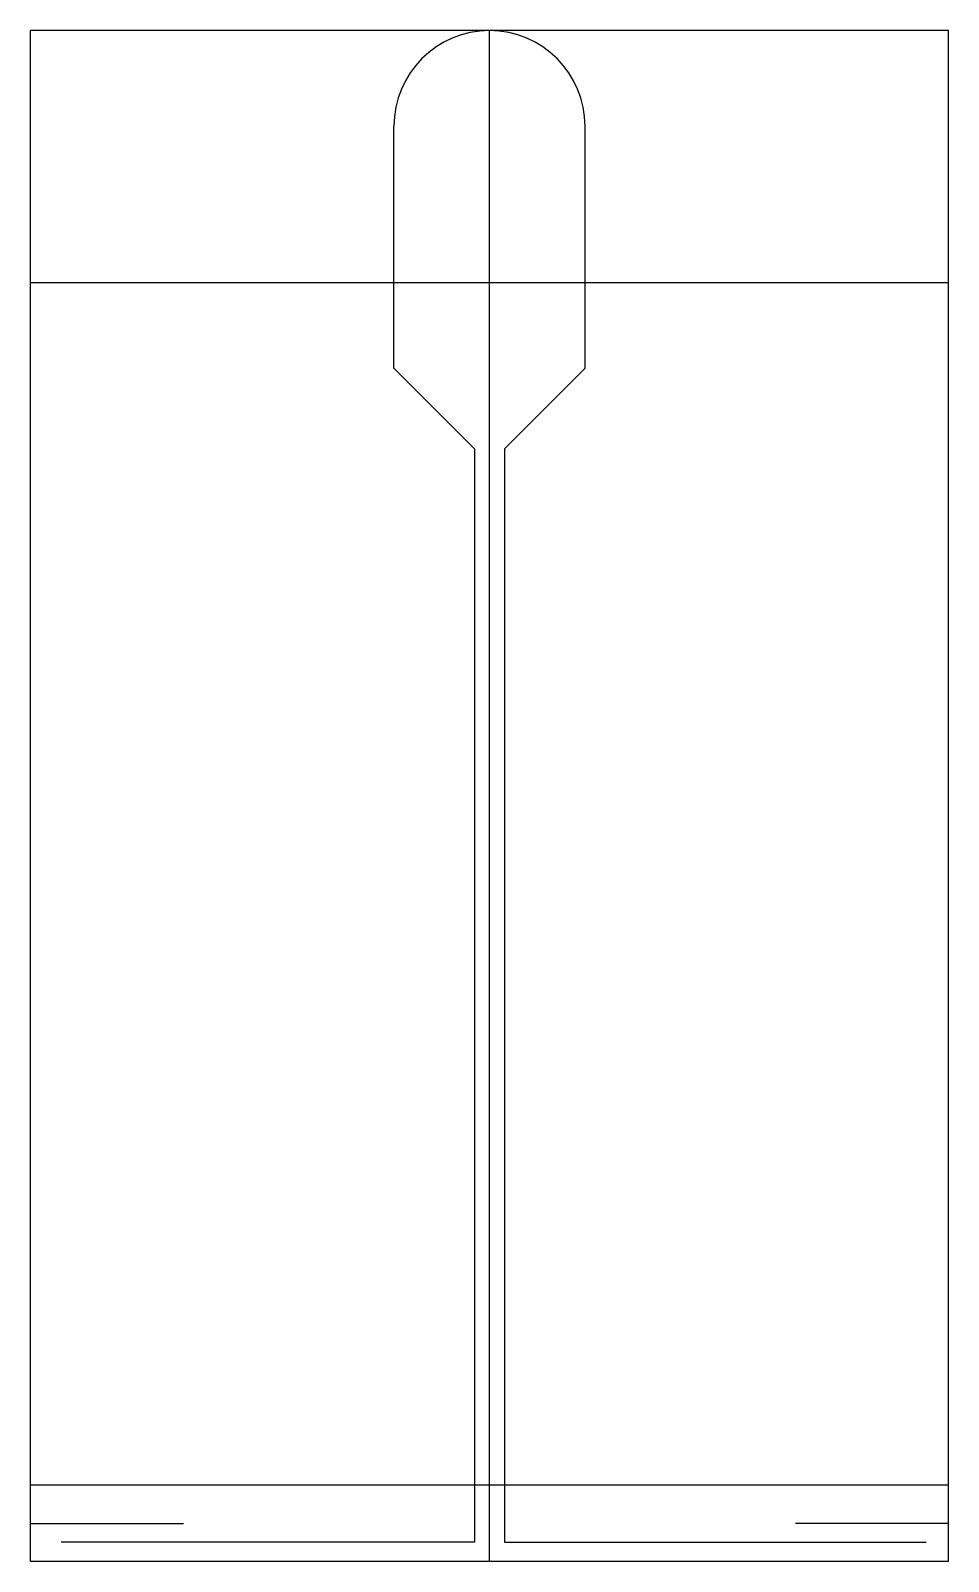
# Model space of a CAD drawing. Extents: x -12 to 12, y -2 to 38.
import ezdxf

# ---------------------------------------------------------------- set-up
doc = ezdxf.new("R2010")
doc.units = 0
doc.layers.get('0').update_dxf_attribs({"linetype": 'CONTINUOUS'})

msp = doc.modelspace()

# ---------------------------------------------------------------- linework, layer by layer
at = {"linetype": 'CONTINUOUS'}
for p, q in [((12, 38), (-12, 38)), ((-12, -2), (-12, 38)), ((0, -2), (0, 38)), ((12, -2), (12, 38)), ((-2.5, 29.18), (-2.5, 35.5)), ((2.5, 29.18), (2.5, 35.5)), ((12, 31.41), (-12, 31.41)), ((-0.39, 27.07), (-2.5, 29.18)), ((0.39, 27.07), (2.5, 29.18)), ((-0.39, 27.07), (-0.39, -1.5)), ((0.39, 27.07), (0.39, -1.5)), ((-12, 0), (12, 0)), ((-12, -2), (-12, -1.01)), ((-12, -1.01), (-8, -1.01)), ((12, -1.01), (8, -1.01)), ((12, -2), (12, -1.01)), ((-0.39, -1.5), (-11.2, -1.5)), ((0.39, -1.5), (11.42, -1.5)), ((12, -2), (-12, -2)), ((12, -2), (-12, -2))]:
    msp.add_line(p, q, dxfattribs=at)
msp.add_arc((0, 35.5), 2.5, 0, 180, dxfattribs=at)

doc.saveas('drawing.dxf')
